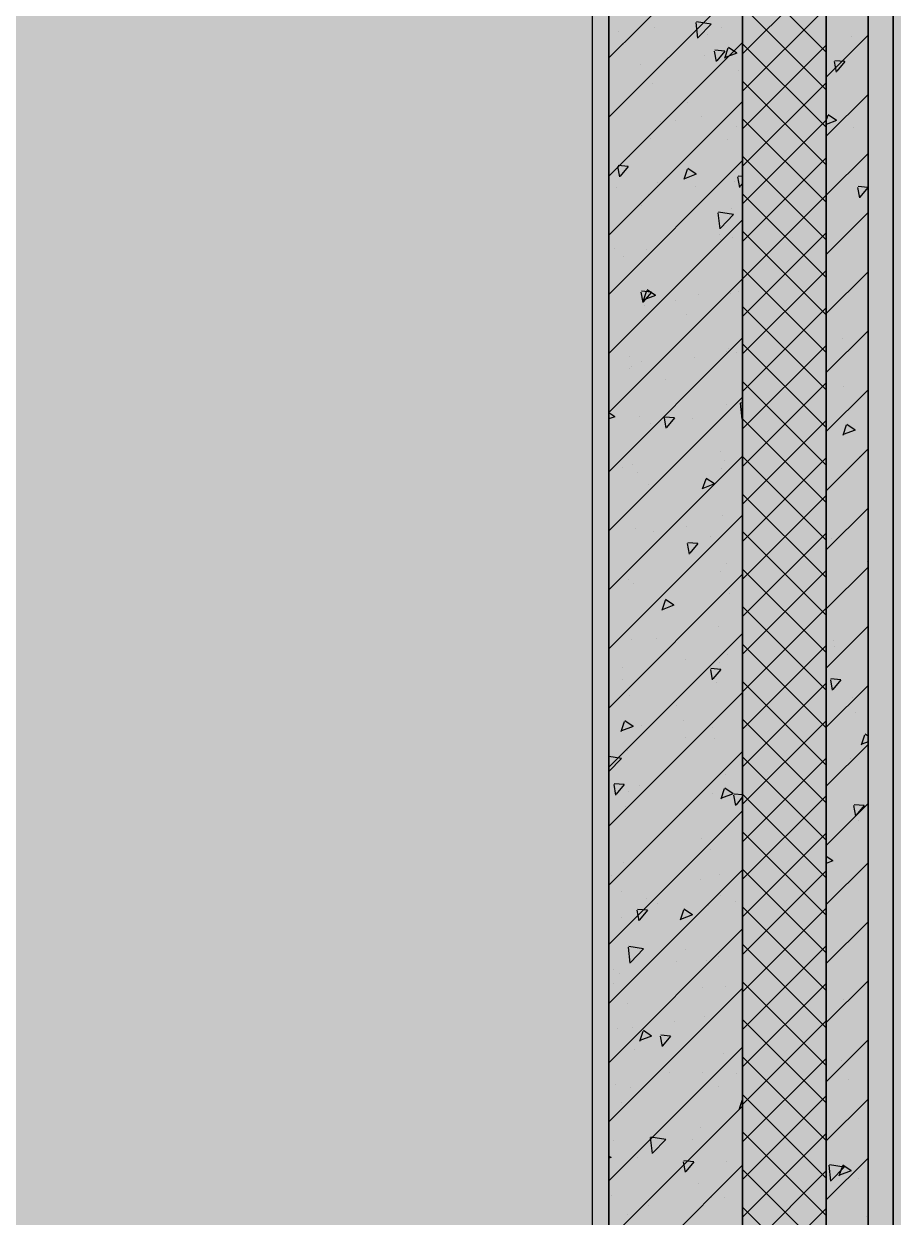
# Model space of a CAD drawing. Header units: inches. Extents: x 143994 to 247866, y 243815 to 272761.
# Drawn here: x 244008 to 245048, y 256378 to 257806 of the extents above; entities that cross this region are included whole.
import ezdxf

# ---------------------------------------------------------------- set-up
doc = ezdxf.new("R2010")
doc.units = ezdxf.units.IN
doc.header["$LTSCALE"] = 1000
doc.header["$MEASUREMENT"] = 0
doc.layers.get('DEFPOINTS').update_dxf_attribs({"color": 62})
for name, color, linetype in [('0-建筑1F', 127, 'Continuous'), ('A-S-face(建筑粉刷线)', 136, 'Continuous'), ('A-Wall-Patn', 255, 'Continuous'), ('PUB_HATCH', 8, 'Continuous')]:
    doc.layers.add(name, color=color, linetype=linetype)
for name, color, linetype, lineweight in [('A-M-Stone', 11, 'Continuous', 15), ('A-Wall', 254, 'Continuous', 35), ('W-保温层', 8, 'Continuous', 13)]:
    doc.layers.add(name, color=color, linetype=linetype, lineweight=lineweight)

# ---------------------------------------------------------------- blocks, each defined once
blk = doc.blocks.new('144')
at = {"layer": 'A-M-Stone', "color": 127}
blk.add_line((660496.9, -384730.3), (660496.9, -381870.3), dxfattribs=at)
at = {"layer": 'A-S-face(建筑粉刷线)', "color": 127}
blk.add_line((660136.9, -382230.3), (660136.9, -384320.3), dxfattribs=at)
at = {"layer": 'A-Wall', "color": 127}
for p, q in [((660466.9, -381900.3), (660466.9, -384730.3)), ((660416.9, -384730.3), (660416.9, -381950.3)), ((660316.9, -382050.3), (660316.9, -384730.3)), ((660156.9, -384730.3), (660156.9, -382210.3))]:
    blk.add_line(p, q, dxfattribs=at)
at = {"layer": 'PUB_HATCH', "color": 127, "linetype": 'Continuous'}
for p, q in [((660316.9, -382231.1), (660156.9, -382391.1)), ((660316.9, -382301.8), (660156.9, -382461.8)), ((660260.8, -382348.5), (660263, -382367.5)), ((660279.3, -382350.5), (660261.5, -382347.7)), ((660168.2, -382358.9), (660168.2, -382358.9)), ((660211, -382354.5), (660211, -382354.5)), ((660279.3, -382350.5), (660263.7, -382366.7)), ((660275, -382363.4), (660275, -382363.4)), ((660291, -382354.9), (660291, -382354.9)), ((660316.9, -382372.5), (660156.9, -382532.5)), ((660174.4, -382374.9), (660174.4, -382374.9)), ((660466.9, -382363.9), (660416.9, -382413.9)), ((660447.1, -382365.3), (660447.1, -382365.3)), ((660270.7, -382388.5), (660270.7, -382388.5)), ((660283, -382382.9), (660285.3, -382395.5)), ((660295.6, -382383), (660283.7, -382381.9)), ((660295.6, -382383), (660286, -382394.5)), ((660299.3, -382379.5), (660295.2, -382391.6)), ((660309.9, -382385.2), (660295.9, -382390.6)), ((660309.9, -382385.2), (660300, -382378.5)), ((660195, -382398.5), (660195, -382398.5)), ((660312.5, -382406.1), (660312.5, -382406.1)), ((660426.5, -382395.5), (660428.8, -382408)), ((660439.1, -382395.5), (660427.1, -382394.5)), ((660439.1, -382395.5), (660429.4, -382407)), ((660208.6, -382421.1), (660208.6, -382421.1)), ((660466.9, -382434.6), (660416.9, -382484.6)), ((660316.9, -382443.2), (660156.9, -382603.2)), ((660250.7, -382444.9), (660250.7, -382444.9)), ((660268.2, -382460.8), (660268.2, -382460.8)), ((660418.7, -382460), (660416.9, -382465.2)), ((660429.3, -382465.7), (660419.3, -382459)), ((660218.1, -382467.4), (660218.1, -382467.4)), ((660236.1, -382465.6), (660236.1, -382465.6)), ((660310, -382472.7), (660310, -382472.7)), ((660429.3, -382465.7), (660416.9, -382470.5)), ((660449.6, -382474.6), (660449.6, -382474.6)), ((660206.2, -382487.7), (660206.2, -382487.7)), ((660298.7, -382488.8), (660298.7, -382488.8)), ((660466.9, -382505.4), (660416.9, -382555.4)), ((660316.9, -382513.9), (660156.9, -382673.9)), ((660167.3, -382520.8), (660169.6, -382533.4)), ((660179.9, -382520.9), (660168, -382519.8)), ((660179.9, -382520.9), (660170.3, -382532.4)), ((660182, -382508.9), (660182, -382508.9)), ((660417.6, -382513.1), (660417.6, -382513.1)), ((660250.6, -382524.5), (660246.6, -382536.6)), ((660261.2, -382530.2), (660247.2, -382535.6)), ((660261.2, -382530.2), (660251.3, -382523.5)), ((660310.8, -382533.4), (660313.1, -382545.9)), ((660316.9, -382532.9), (660311.4, -382532.4)), ((660165.5, -382546.3), (660165.5, -382546.3)), ((660215.6, -382539.7), (660215.6, -382539.7)), ((660260.9, -382544.9), (660260.9, -382544.9)), ((660307.6, -382539.3), (660307.6, -382539.3)), ((660316.9, -382541.1), (660313.7, -382544.9)), ((660454.2, -382545.9), (660456.5, -382558.5)), ((660466.8, -382546), (660454.9, -382544.9)), ((660466.8, -382546), (660457.2, -382557.5)), ((660203.7, -382554.3), (660203.7, -382554.3)), ((660196.3, -382567.2), (660196.3, -382567.2)), ((660287.3, -382576.4), (660289.5, -382595.4)), ((660305.8, -382578.4), (660288, -382575.7)), ((660303, -382571.7), (660303, -382571.7)), ((660466.9, -382576.1), (660416.9, -382626.1)), ((660316.9, -382584.6), (660156.9, -382744.6)), ((660305.8, -382578.4), (660290.2, -382594.7)), ((660289.3, -382601.9), (660289.3, -382601.9)), ((660305.2, -382605.8), (660305.2, -382605.8)), ((660163, -382618.6), (660163, -382618.6)), ((660201.3, -382620.8), (660201.3, -382620.8)), ((660290.4, -382608.2), (660290.4, -382608.2)), ((660173.8, -382628.2), (660173.8, -382628.2)), ((660466.9, -382646.8), (660416.9, -382696.8)), ((660316.9, -382655.4), (660156.9, -382815.4)), ((660157.3, -382669.4), (660157.3, -382669.4)), ((660195.1, -382671.3), (660197.4, -382683.8)), ((660207.7, -382671.3), (660195.7, -382670.3)), ((660202, -382669.6), (660197.9, -382681.7)), ((660207.7, -382671.3), (660198, -382682.8)), ((660212.6, -382675.3), (660198.6, -382680.6)), ((660212.6, -382675.3), (660202.6, -382668.6)), ((660264.1, -382673.9), (660264.1, -382673.9)), ((660302.7, -382672.4), (660302.7, -382672.4)), ((660312.4, -382670.8), (660312.4, -382670.8)), ((660198.9, -382687.4), (660198.9, -382687.4)), ((660236.7, -382680.8), (660236.7, -382680.8)), ((660250.2, -382698.2), (660250.2, -382698.2)), ((660466.9, -382717.5), (660416.9, -382767.5)), ((660316.9, -382726.1), (660156.9, -382886.1)), ((660436.2, -382726.5), (660436.2, -382726.5)), ((660182.1, -382748.7), (660182.1, -382748.7)), ((660298.1, -382742.1), (660298.1, -382742.1)), ((660300.3, -382739), (660300.3, -382739)), ((660309.9, -382743.1), (660309.9, -382743.1)), ((660181.4, -382762.1), (660181.4, -382762.1)), ((660184, -382759.7), (660184, -382759.7)), ((660196.4, -382754), (660196.4, -382754)), ((660259.8, -382749.7), (660259.8, -382749.7)), ((660288.9, -382753.3), (660288.9, -382753.3)), ((660224.3, -382775.6), (660224.3, -382775.6)), ((660466.9, -382788.2), (660416.9, -382838.2)), ((660437.8, -382784.6), (660437.8, -382784.6)), ((660316.9, -382796.8), (660156.9, -382956.8)), ((660297.9, -382805.6), (660297.9, -382805.6)), ((660313.8, -382804.3), (660316, -382823.3)), ((660316.9, -382804), (660314.5, -382803.6)), ((660459.3, -382795.4), (660459.3, -382795.4)), ((660163.9, -382820.3), (660156.9, -382815.6)), ((660163.9, -382820.3), (660156.9, -382823)), ((660194, -382820.6), (660194, -382820.6)), ((660235.4, -382821.7), (660223.5, -382820.7)), ((660207.2, -382828.6), (660207.2, -382828.6)), ((660222.8, -382821.7), (660225.1, -382834.2)), ((660235.4, -382821.7), (660225.8, -382833.2)), ((660257.2, -382822), (660257.2, -382822)), ((660316.9, -382822.4), (660316.7, -382822.6)), ((660440.7, -382830.6), (660436.7, -382842.7)), ((660451.3, -382836.3), (660441.4, -382829.6)), ((660451.3, -382836.3), (660437.3, -382841.7)), ((660289.8, -382861.4), (660289.8, -382861.4)), ((660466.9, -382858.9), (660416.9, -382908.9)), ((660316.9, -382867.5), (660156.9, -383027.5)), ((660185.4, -382877.8), (660185.4, -382877.8)), ((660295.4, -382872.2), (660295.4, -382872.2)), ((660456.8, -382867.7), (660456.8, -382867.7)), ((660173.2, -382881.5), (660173.2, -382881.5)), ((660191.6, -382887.2), (660191.6, -382887.2)), ((660292.1, -382882.3), (660292.1, -382882.3)), ((660204.6, -382900.9), (660204.6, -382900.9)), ((660272.7, -382895.1), (660268.6, -382907.2)), ((660283.3, -382900.8), (660269.3, -382906.2)), ((660283.3, -382900.8), (660273.4, -382894.1)), ((660466.9, -382929.6), (660416.9, -382979.6)), ((660316.9, -382938.2), (660156.9, -383098.2)), ((660293, -382938.7), (660293, -382938.7)), ((660189.1, -382953.7), (660189.1, -382953.7)), ((660210.2, -382957.1), (660210.2, -382957.1)), ((660249.6, -382951.4), (660249.6, -382951.4)), ((660278.3, -382963.1), (660278.3, -382963.1)), ((660316.9, -382961.6), (660316.9, -382961.6)), ((660250.6, -382972.1), (660252.9, -382984.7)), ((660263.2, -382972.2), (660251.2, -382971.1)), ((660263.2, -382972.2), (660253.5, -382983.7)), ((660423.7, -382966.1), (660423.7, -382966.1)), ((660252.3, -382984), (660252.3, -382984)), ((660290.6, -383005.3), (660290.6, -383005.3)), ((660297.5, -382995.4), (660297.5, -382995.4)), ((660466.9, -383000.3), (660416.9, -383050.3)), ((660465.9, -382993), (660465.9, -382993)), ((660316.9, -383008.9), (660156.9, -383168.9)), ((660180.9, -383015.4), (660180.9, -383015.4)), ((660186.7, -383020.3), (660186.7, -383020.3)), ((660301.5, -383032.1), (660301.5, -383032.1)), ((660224, -383040.2), (660220, -383052.2)), ((660234.6, -383045.9), (660220.6, -383051.2)), ((660234.6, -383045.9), (660224.7, -383039.1)), ((660225.7, -383042), (660225.7, -383042)), ((660288.1, -383071.9), (660288.1, -383071.9)), ((660466.9, -383071), (660416.9, -383121)), ((660316.9, -383079.6), (660156.9, -383239.6)), ((660184.3, -383086.9), (660184.3, -383086.9)), ((660213.4, -383086.2), (660213.4, -383086.2)), ((660425.2, -383087.7), (660425.2, -383087.7)), ((660298.9, -383104.3), (660298.9, -383104.3)), ((660426.9, -383095.2), (660426.9, -383095.2)), ((660248.8, -383110.9), (660248.8, -383110.9)), ((660289.2, -383114.7), (660289.2, -383114.7)), ((660172.6, -383134.7), (660172.6, -383134.7)), ((660173.1, -383120.9), (660173.1, -383120.9)), ((660278.3, -383122.6), (660280.6, -383135.1)), ((660290.9, -383122.6), (660279, -383121.6)), ((660290.9, -383122.6), (660281.3, -383134.1)), ((660434.4, -383135.2), (660422.4, -383134.1)), ((660285.7, -383138.5), (660285.7, -383138.5)), ((660466.9, -383141.8), (660416.9, -383191.8)), ((660421.8, -383135.1), (660424.1, -383147.7)), ((660434.4, -383135.2), (660424.7, -383146.7)), ((660316.9, -383150.3), (660156.9, -383310.3)), ((660181.8, -383153.5), (660181.8, -383153.5)), ((660448.4, -383156.6), (660448.4, -383156.6)), ((660238.2, -383165.5), (660238.2, -383165.5)), ((660451.7, -383174.5), (660451.7, -383174.5)), ((660175.3, -383185.2), (660171.3, -383197.3)), ((660186, -383190.9), (660172, -383196.3)), ((660173.6, -383187.8), (660173.6, -383187.8)), ((660186, -383190.9), (660176, -383184.2)), ((660196.2, -383189.8), (660196.2, -383189.8)), ((660246.3, -383183.2), (660246.3, -383183.2)), ((660249, -383204.7), (660249, -383204.7)), ((660280.4, -383192.4), (660280.4, -383192.4)), ((660283.3, -383205.1), (660283.3, -383205.1)), ((660462.8, -383201.2), (660458.7, -383213.3)), ((660466.9, -383202.5), (660463.5, -383200.2)), ((660179.4, -383220.1), (660179.4, -383220.1)), ((660466.9, -383212.5), (660416.9, -383262.5)), ((660466.9, -383209.4), (660459.4, -383212.3)), ((660316.9, -383221), (660156.9, -383381)), ((660171.9, -383229.1), (660156.9, -383226.8)), ((660171.9, -383229.1), (660156.9, -383244.7)), ((660445.8, -383228.9), (660445.8, -383228.9)), ((660296.9, -383248.6), (660296.9, -383248.6)), ((660162.6, -383260.5), (660164.9, -383273)), ((660175.2, -383260.5), (660163.3, -383259.5)), ((660175.2, -383260.5), (660165.6, -383272)), ((660193.7, -383262.1), (660193.7, -383262.1)), ((660180.3, -383268.6), (660180.3, -383268.6)), ((660280.9, -383271.6), (660280.9, -383271.6)), ((660294.7, -383265.7), (660290.7, -383277.8)), ((660305.4, -383271.4), (660291.4, -383276.8)), ((660305.4, -383271.4), (660295.4, -383264.7)), ((660306.1, -383273), (660308.4, -383285.6)), ((660316.9, -383272.9), (660306.7, -383272)), ((660316.9, -383275.2), (660309, -383284.6)), ((660316.9, -383291.8), (660156.9, -383451.8)), ((660177, -383286.6), (660177, -383286.6)), ((660466.9, -383283.2), (660416.9, -383333.2)), ((660449.5, -383285.6), (660451.8, -383298.1)), ((660462.1, -383285.6), (660450.2, -383284.6)), ((660462.1, -383285.6), (660452.5, -383297.1)), ((660241.4, -383294.6), (660241.4, -383294.6)), ((660454.9, -383303.6), (660454.9, -383303.6)), ((660267.4, -383324.4), (660267.4, -383324.4)), ((660278.4, -383338.2), (660278.4, -383338.2)), ((660424.7, -383351.9), (660416.9, -383346.7)), ((660316.9, -383362.5), (660156.9, -383522.5)), ((660174.5, -383353.2), (660174.5, -383353.2)), ((660424.7, -383351.9), (660416.9, -383354.9)), ((660466.9, -383353.9), (660416.9, -383403.9)), ((660159.4, -383369.3), (660159.4, -383369.3)), ((660266.2, -383373.9), (660266.2, -383373.9)), ((660288.6, -383368), (660288.6, -383368)), ((660466.9, -383370.1), (660466.9, -383370.1)), ((660172, -383388), (660172, -383388)), ((660201.6, -383396.2), (660201.6, -383396.2)), ((660214.8, -383403.2), (660214.8, -383403.2)), ((660276, -383404.8), (660276, -383404.8)), ((660290.5, -383393.3), (660290.5, -383393.3)), ((660308.4, -383400.7), (660308.4, -383400.7)), ((660172.1, -383419.8), (660172.1, -383419.8)), ((660190.4, -383410.9), (660192.7, -383423.5)), ((660203, -383410.9), (660191, -383409.9)), ((660203, -383410.9), (660193.3, -383422.4)), ((660246.1, -383410.7), (660242, -383422.8)), ((660256.7, -383416.4), (660242.7, -383421.8)), ((660256.7, -383416.4), (660246.7, -383409.7)), ((660316.9, -383433.2), (660156.9, -383593.2)), ((660466.9, -383424.6), (660416.9, -383474.6)), ((660179.9, -383455), (660182.1, -383474)), ((660198.4, -383457), (660180.6, -383454.3)), ((660198.4, -383457), (660182.8, -383473.3)), ((660248.4, -383458), (660248.4, -383458)), ((660237.9, -383472.2), (660237.9, -383472.2)), ((660273.6, -383471.4), (660273.6, -383471.4)), ((660288, -383465.6), (660288, -383465.6)), ((660162.1, -383482.1), (660162.1, -383482.1)), ((660169.7, -383486.4), (660169.7, -383486.4)), ((660316.9, -383503.9), (660156.9, -383663.9)), ((660162.7, -383498.4), (660162.7, -383498.4)), ((660269.4, -383502.9), (660269.4, -383502.9)), ((660296.3, -383501.9), (660296.3, -383501.9)), ((660466.9, -383495.3), (660416.9, -383545.3)), ((660437.4, -383517.8), (660437.4, -383517.8)), ((660179.7, -383521.9), (660179.7, -383521.9)), ((660235.3, -383544.4), (660235.3, -383544.4)), ((660271.1, -383538), (660271.1, -383538)), ((660167.2, -383552.9), (660167.2, -383552.9)), ((660185.3, -383551), (660185.3, -383551)), ((660197.4, -383555.8), (660193.3, -383567.9)), ((660208, -383561.5), (660194, -383566.8)), ((660208, -383561.5), (660198.1, -383554.8)), ((660218.1, -383561.4), (660220.4, -383573.9)), ((660230.7, -383561.4), (660218.8, -383560.3)), ((660230.7, -383561.4), (660221.1, -383572.9)), ((660316.9, -383574.6), (660156.9, -383734.6)), ((660466.9, -383566), (660416.9, -383616)), ((660187.5, -383577.7), (660187.5, -383577.7)), ((660294.2, -383582.2), (660294.2, -383582.2)), ((660434.9, -383590.1), (660434.9, -383590.1)), ((660229.6, -383604.6), (660229.6, -383604.6)), ((660268.7, -383604.5), (660268.7, -383604.5)), ((660164.8, -383619.5), (660164.8, -383619.5)), ((660309, -383606.7), (660309, -383606.7)), ((660443.2, -383613.6), (660443.2, -383613.6)), ((660182.7, -383623.3), (660182.7, -383623.3)), ((660288.1, -383621.2), (660288.1, -383621.2)), ((660316.9, -383645.3), (660156.9, -383805.3)), ((660171.4, -383641.2), (660171.4, -383641.2)), ((660316.8, -383636.3), (660312.7, -383648.4)), ((660316.9, -383646), (660313.4, -383647.4)), ((660466.9, -383636.7), (660416.9, -383686.7)), ((660266.3, -383671.1), (660266.3, -383671.1)), ((660162.4, -383686.1), (660162.4, -383686.1)), ((660206.4, -383682.9), (660208.6, -383701.9)), ((660224.9, -383685), (660207.1, -383682.2)), ((660224.9, -383685), (660209.3, -383701.2)), ((660256.4, -383685.6), (660256.4, -383685.6)), ((660159.4, -383706.5), (660156.9, -383704.9)), ((660159.4, -383706.5), (660156.9, -383707.4)), ((660316.9, -383716), (660156.9, -383876)), ((660190.7, -383706.8), (660190.7, -383706.8)), ((660245.9, -383711.8), (660248.2, -383724.3)), ((660258.5, -383711.8), (660246.5, -383710.8)), ((660247.8, -383711.2), (660247.8, -383711.2)), ((660258.5, -383711.8), (660248.8, -383723.3)), ((660297.5, -383711.3), (660297.5, -383711.3)), ((660466.9, -383707.4), (660416.9, -383757.4)), ((660419.9, -383716), (660422.1, -383735)), ((660438.4, -383718.1), (660420.6, -383715.3)), ((660438.4, -383718.1), (660422.8, -383734.3)), ((660436.2, -383716.8), (660432.1, -383728.9)), ((660446.8, -383722.5), (660436.8, -383715.8)), ((660446.8, -383722.5), (660432.8, -383727.9)), ((660455.9, -383731.3), (660455.9, -383731.3)), ((660263.8, -383737.7), (660263.8, -383737.7)), ((660159.9, -383752.7), (660159.9, -383752.7)), ((660279.6, -383754.5), (660279.6, -383754.5)), ((660295.7, -383755.1), (660295.7, -383755.1)), ((660179.1, -383775.2), (660179.1, -383775.2)), ((660203.8, -383764.5), (660203.8, -383764.5)), ((660465.1, -383777.4), (660465.1, -383777.4))]:
    blk.add_line(p, q, dxfattribs=at)
at = {"layer": 'W-保温层', "color": 127}
for p, q in [((660416.9, -381950.3), (660416.9, -384680.3)), ((660316.9, -384680.3), (660316.9, -382050.3))]:
    blk.add_line(p, q, dxfattribs=at)
at = {"layer": 'W-保温层', "color": 127, "linetype": 'Continuous'}
for p, q in [((660316.9, -382284.1), (660416.9, -382384.1)), ((660416.9, -382286), (660316.9, -382386)), ((660316.9, -382329.1), (660416.9, -382429.1)), ((660416.9, -382330.9), (660316.9, -382430.9)), ((660316.9, -382374), (660416.9, -382474)), ((660416.9, -382375.8), (660316.9, -382475.8)), ((660316.9, -382418.9), (660416.9, -382518.9)), ((660416.9, -382420.7), (660316.9, -382520.7)), ((660316.9, -382463.8), (660416.9, -382563.8)), ((660416.9, -382465.6), (660316.9, -382565.6)), ((660316.9, -382508.7), (660416.9, -382608.7)), ((660416.9, -382510.5), (660316.9, -382610.5)), ((660316.9, -382553.6), (660416.9, -382653.6)), ((660416.9, -382555.4), (660316.9, -382655.4)), ((660316.9, -382598.5), (660416.9, -382698.5)), ((660416.9, -382600.3), (660316.9, -382700.3)), ((660316.9, -382643.4), (660416.9, -382743.4)), ((660416.9, -382645.2), (660316.9, -382745.2)), ((660316.9, -382688.3), (660416.9, -382788.3)), ((660416.9, -382690.1), (660316.9, -382790.1)), ((660316.9, -382733.2), (660416.9, -382833.2)), ((660416.9, -382735), (660316.9, -382835)), ((660316.9, -382778.1), (660416.9, -382878.1)), ((660416.9, -382779.9), (660316.9, -382879.9)), ((660316.9, -382823), (660416.9, -382923)), ((660416.9, -382824.8), (660316.9, -382924.8)), ((660316.9, -382867.9), (660416.9, -382967.9)), ((660416.9, -382869.7), (660316.9, -382969.7)), ((660316.9, -382912.8), (660416.9, -383012.8)), ((660416.9, -382914.6), (660316.9, -383014.6)), ((660316.9, -382957.7), (660416.9, -383057.7)), ((660416.9, -382959.5), (660316.9, -383059.5)), ((660316.9, -383002.6), (660416.9, -383102.6)), ((660416.9, -383004.4), (660316.9, -383104.4)), ((660316.9, -383047.5), (660416.9, -383147.5)), ((660416.9, -383049.3), (660316.9, -383149.3)), ((660316.9, -383092.4), (660416.9, -383192.4)), ((660416.9, -383094.2), (660316.9, -383194.2)), ((660316.9, -383137.3), (660416.9, -383237.3)), ((660416.9, -383139.1), (660316.9, -383239.1)), ((660316.9, -383182.2), (660416.9, -383282.2)), ((660416.9, -383184), (660316.9, -383284)), ((660316.9, -383227.1), (660416.9, -383327.1)), ((660416.9, -383228.9), (660316.9, -383328.9)), ((660316.9, -383272), (660416.9, -383372)), ((660416.9, -383273.8), (660316.9, -383373.8)), ((660316.9, -383316.9), (660416.9, -383416.9)), ((660416.9, -383318.7), (660316.9, -383418.7)), ((660316.9, -383361.8), (660416.9, -383461.8)), ((660416.9, -383363.6), (660316.9, -383463.6)), ((660316.9, -383406.7), (660416.9, -383506.7)), ((660416.9, -383408.5), (660316.9, -383508.5)), ((660316.9, -383451.6), (660416.9, -383551.6)), ((660416.9, -383453.4), (660316.9, -383553.4)), ((660316.9, -383496.5), (660416.9, -383596.5)), ((660416.9, -383498.3), (660316.9, -383598.3)), ((660316.9, -383541.4), (660416.9, -383641.4)), ((660416.9, -383543.2), (660316.9, -383643.2)), ((660316.9, -383586.3), (660416.9, -383686.3)), ((660416.9, -383588.1), (660316.9, -383688.1)), ((660316.9, -383631.2), (660416.9, -383731.2)), ((660416.9, -383633), (660316.9, -383733)), ((660316.9, -383676.1), (660416.9, -383776.1)), ((660416.9, -383677.9), (660316.9, -383777.9)), ((660316.9, -383721), (660416.9, -383821)), ((660416.9, -383722.8), (660316.9, -383822.8)), ((660316.9, -383765.9), (660416.9, -383865.9)), ((660416.9, -383767.7), (660316.9, -383867.7))]:
    blk.add_line(p, q, dxfattribs=at)

msp = doc.modelspace()

# ---------------------------------------------------------------- hatches: boundary and pattern name
at = {"layer": 'DEFPOINTS'}
h = msp.add_hatch(dxfattribs=at)
h.set_pattern_fill('ANSI31', color=250)
h.set_pattern_definition([(45, (0, 0), (-1.122532015, 1.122532015), [])])
h.paths.add_polyline_path([(247866.03, 243814.78), (223286.02, 243814.78), (223286.02, 270814.78), (247866.03, 270814.78)])

# ---------------------------------------------------------------- linework, layer by layer
at = {"layer": 'A-Wall-Patn'}
for p, q in [((245018.2, 248896.1), (245018.2, 258256.1)), ((244708.2, 249206.1), (244708.2, 257946.1))]:
    msp.add_line(p, q, dxfattribs=at)
at = {"layer": 'A-Wall-Patn', "color": 11}
msp.add_lwpolyline([(215828.2, 253131.1), (215828.2, 260486.1), (217958.2, 260486.1), (217958.2, 264126.1), (222398.2, 264126.1), (222398.2, 264396.1), (223398.2, 264396.1), (223398.2, 260436.1), (225208.2, 260436.1), (225208.2, 264126.1), (230718.2, 264126.1), (230718.2, 258286.1), (232358.2, 258286.1), (232358.2, 261926.1), (237483.2, 261926.1), (237483.2, 262196.1), (238483.2, 262196.1), (238483.2, 261926.1), (242918.2, 261926.1), (242918.2, 258286.1), (245048.2, 258286.1), (245048.2, 250931.1)], dxfattribs=at)
at = {"layer": 'DEFPOINTS'}
msp.add_lwpolyline([(245048.2, 250931.1), (245048.2, 258286.1)], dxfattribs=at)

# ---------------------------------------------------------------- block references
at = {"layer": '0-建筑1F'}
msp.add_blockref('144', (-415448.72, 640156.38), dxfattribs=at)

doc.saveas('drawing.dxf')
